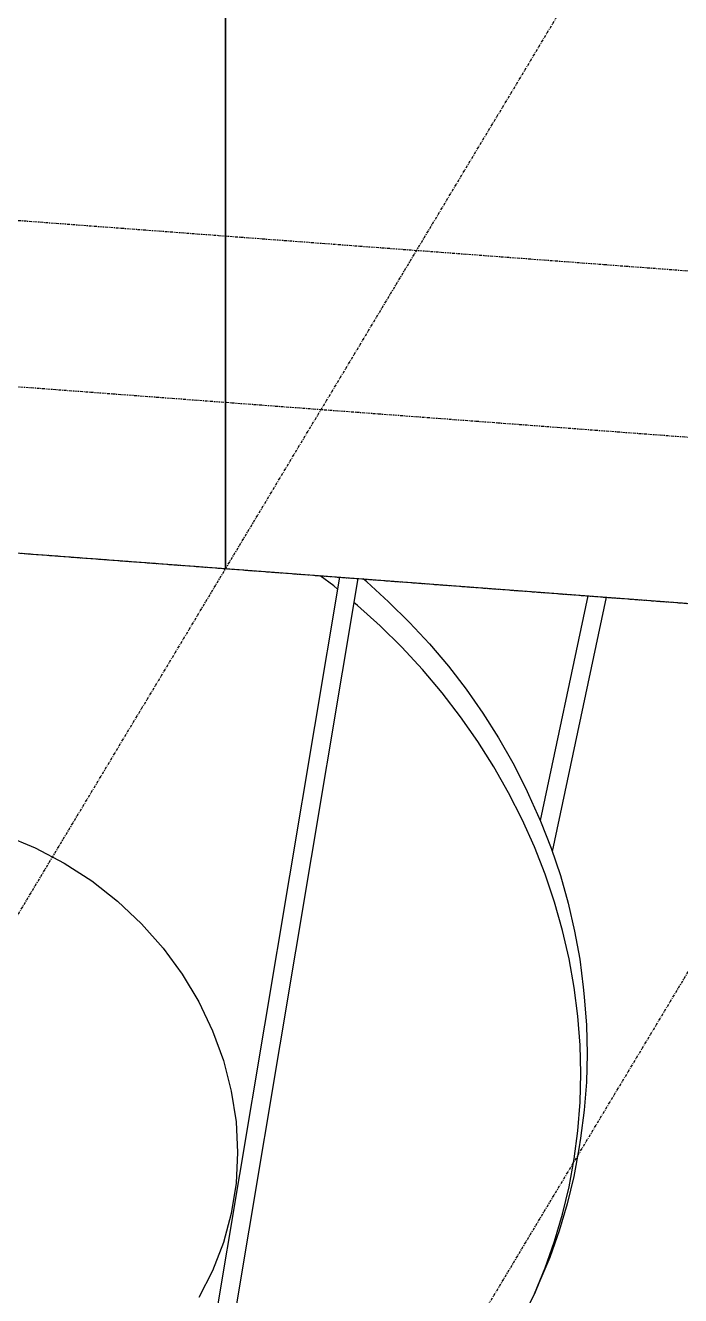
# Model space of a CAD drawing. Header units: millimetres. Extents: x -57554 to 16546, y 2142 to 98430.
# Drawn here: x -49654 to -48940, y 90429 to 91812 of the extents above; entities that cross this region are included whole.
import ezdxf

# ---------------------------------------------------------------- set-up
doc = ezdxf.new("R2010")
doc.units = ezdxf.units.MM
doc.linetypes.add('DXK_LINE_DOT3', pattern=[5.9187, 2.979, -0.9799, 0.9799, -0.9799])

msp = doc.modelspace()

# ---------------------------------------------------------------- linework, layer by layer
at = {"color": 1, "linetype": 'DXK_LINE_DOT3'}
for p, q in [((-50108.7, 90099), (-47099.3, 95115.1)), ((-49375.1, 90043.8), (-46365.6, 95059.9)), ((-57062.4, 92157.4), (-35524.1, 90535.5)), ((-57166.3, 91984.2), (-35628.1, 90362.2)), ((-57270.3, 91810.9), (-35732, 90188.9))]:
    msp.add_line(p, q, dxfattribs=at)
at = {"color": 2, "linetype": 'Continuous'}
for p, q in [((-49435.6, 91220.9), (-49435.6, 92156)), ((-49435.6, 92156), (-49435.6, 91220.9)), ((-50902.8, 91331.4), (-49435.6, 91220.9)), ((-49311.7, 91211.6), (-49514.5, 90000)), ((-49291.8, 91210.1), (-49489.9, 90026.6)), ((-49435.6, 91220.9), (-47968.4, 91110.4)), ((-49317.9, 91202), (-49332.9, 91213.1)), ((-49282, 91206.4), (-49285.9, 91209.6)), ((-49313.9, 91198.6), (-49317.9, 91202)), ((-49282, 91206.4), (-49258.2, 91184.9)), ((-49292.2, 91180.8), (-49296.1, 91184.1)), ((-49267.5, 91158.6), (-49292.2, 91180.8)), ((-49258.2, 91184.9), (-49235.4, 91162.4)), ((-49041.5, 91191.2), (-49093.3, 90946.8)), ((-49021.5, 91189.7), (-49080.2, 90913)), ((-49243.8, 91135.3), (-49267.5, 91158.6)), ((-49235.4, 91162.4), (-49213.6, 91139)), ((-49213.6, 91139), (-49193.1, 91114.7)), ((-49221.3, 91111), (-49243.8, 91135.3)), ((-49193.1, 91114.7), (-49173.7, 91089.5)), ((-49200, 91085.7), (-49221.3, 91111)), ((-49179.9, 91059.6), (-49200, 91085.7)), ((-49173.7, 91089.5), (-49155.6, 91063.5)), ((-49161.1, 91032.7), (-49179.9, 91059.6)), ((-49155.6, 91063.5), (-49138.7, 91036.8)), ((-49143.6, 91005), (-49161.1, 91032.7)), ((-49138.7, 91036.8), (-49123.2, 91009.4)), ((-49127.6, 90976.6), (-49143.6, 91005)), ((-49123.2, 91009.4), (-49109, 90981.4)), ((-49112.9, 90947.7), (-49127.6, 90976.6)), ((-49109, 90981.4), (-49105.9, 90974.8)), ((-49105.9, 90974.8), (-49092.9, 90945.9)), ((-49099.6, 90918.1), (-49112.9, 90947.7)), ((-49092.9, 90945.9), (-49081.4, 90916.5)), ((-49676, 90930.7), (-49643, 90916.9)), ((-49087.9, 90888.1), (-49099.6, 90918.1)), ((-49643, 90916.9), (-49611.4, 90900.2)), ((-49081.4, 90916.5), (-49071.3, 90886.7)), ((-49611.4, 90900.2), (-49581.3, 90880.8)), ((-49581.3, 90880.8), (-49553.2, 90858.7)), ((-49077.7, 90857.7), (-49087.9, 90888.1)), ((-49071.3, 90886.7), (-49062.8, 90856.6)), ((-49553.2, 90858.7), (-49527.2, 90834.2)), ((-49069, 90827), (-49077.7, 90857.7)), ((-49062.8, 90856.6), (-49055.8, 90826.2)), ((-49527.2, 90834.2), (-49503.7, 90807.6)), ((-49061.8, 90796), (-49069, 90827)), ((-49055.8, 90826.2), (-49050.3, 90795.6)), ((-49503.7, 90807.6), (-49482.8, 90779.2)), ((-49056.2, 90764.8), (-49061.8, 90796)), ((-49050.3, 90795.6), (-49046.4, 90765)), ((-49482.8, 90779.2), (-49464.8, 90749.1)), ((-49052.2, 90733.5), (-49056.2, 90764.8)), ((-49046.4, 90765), (-49045.3, 90754.7)), ((-49045.3, 90754.7), (-49043, 90723.7)), ((-49464.8, 90749.1), (-49449.8, 90717.7)), ((-49049.8, 90702.2), (-49052.2, 90733.5)), ((-49449.8, 90717.7), (-49438, 90685.2)), ((-49043, 90723.7), (-49042.2, 90692.7)), ((-49049, 90671), (-49049.8, 90702.2)), ((-49438, 90685.2), (-49429.5, 90652.1)), ((-49042.2, 90692.7), (-49043, 90661.8)), ((-49049.8, 90639.8), (-49049, 90671)), ((-49043, 90661.8), (-49045.3, 90631.2)), ((-49429.5, 90652.1), (-49424.3, 90618.6)), ((-49052.2, 90608.9), (-49049.8, 90639.8)), ((-49045.3, 90631.2), (-49049.3, 90600.8)), ((-49424.3, 90618.6), (-49422.6, 90585)), ((-49056.2, 90578.2), (-49052.2, 90608.9)), ((-49049.3, 90600.8), (-49051.3, 90589.2)), ((-49051.3, 90589.2), (-49056.8, 90559)), ((-49422.6, 90585), (-49424.3, 90551.7)), ((-49061.8, 90547.9), (-49056.2, 90578.2)), ((-49056.8, 90559), (-49064, 90529.1)), ((-49424.3, 90551.7), (-49429.5, 90518.9)), ((-49069, 90518), (-49061.8, 90547.9)), ((-49429.5, 90518.9), (-49438, 90487.1)), ((-49077.7, 90488.5), (-49069, 90518)), ((-49064, 90529.1), (-49072.7, 90499.8)), ((-49072.7, 90499.8), (-49082.9, 90470.9)), ((-49438, 90487.1), (-49449.8, 90456.4)), ((-49087.9, 90459.7), (-49077.7, 90488.5)), ((-49082.9, 90470.9), (-49094.6, 90442.8)), ((-49449.8, 90456.4), (-49464.8, 90427.3)), ((-49099.6, 90431.4), (-49087.9, 90459.7)), ((-49094.6, 90442.8), (-49099.6, 90431.4)), ((-49112.9, 90403.9), (-49099.6, 90431.4))]:
    msp.add_line(p, q, dxfattribs=at)

doc.saveas('drawing.dxf')
